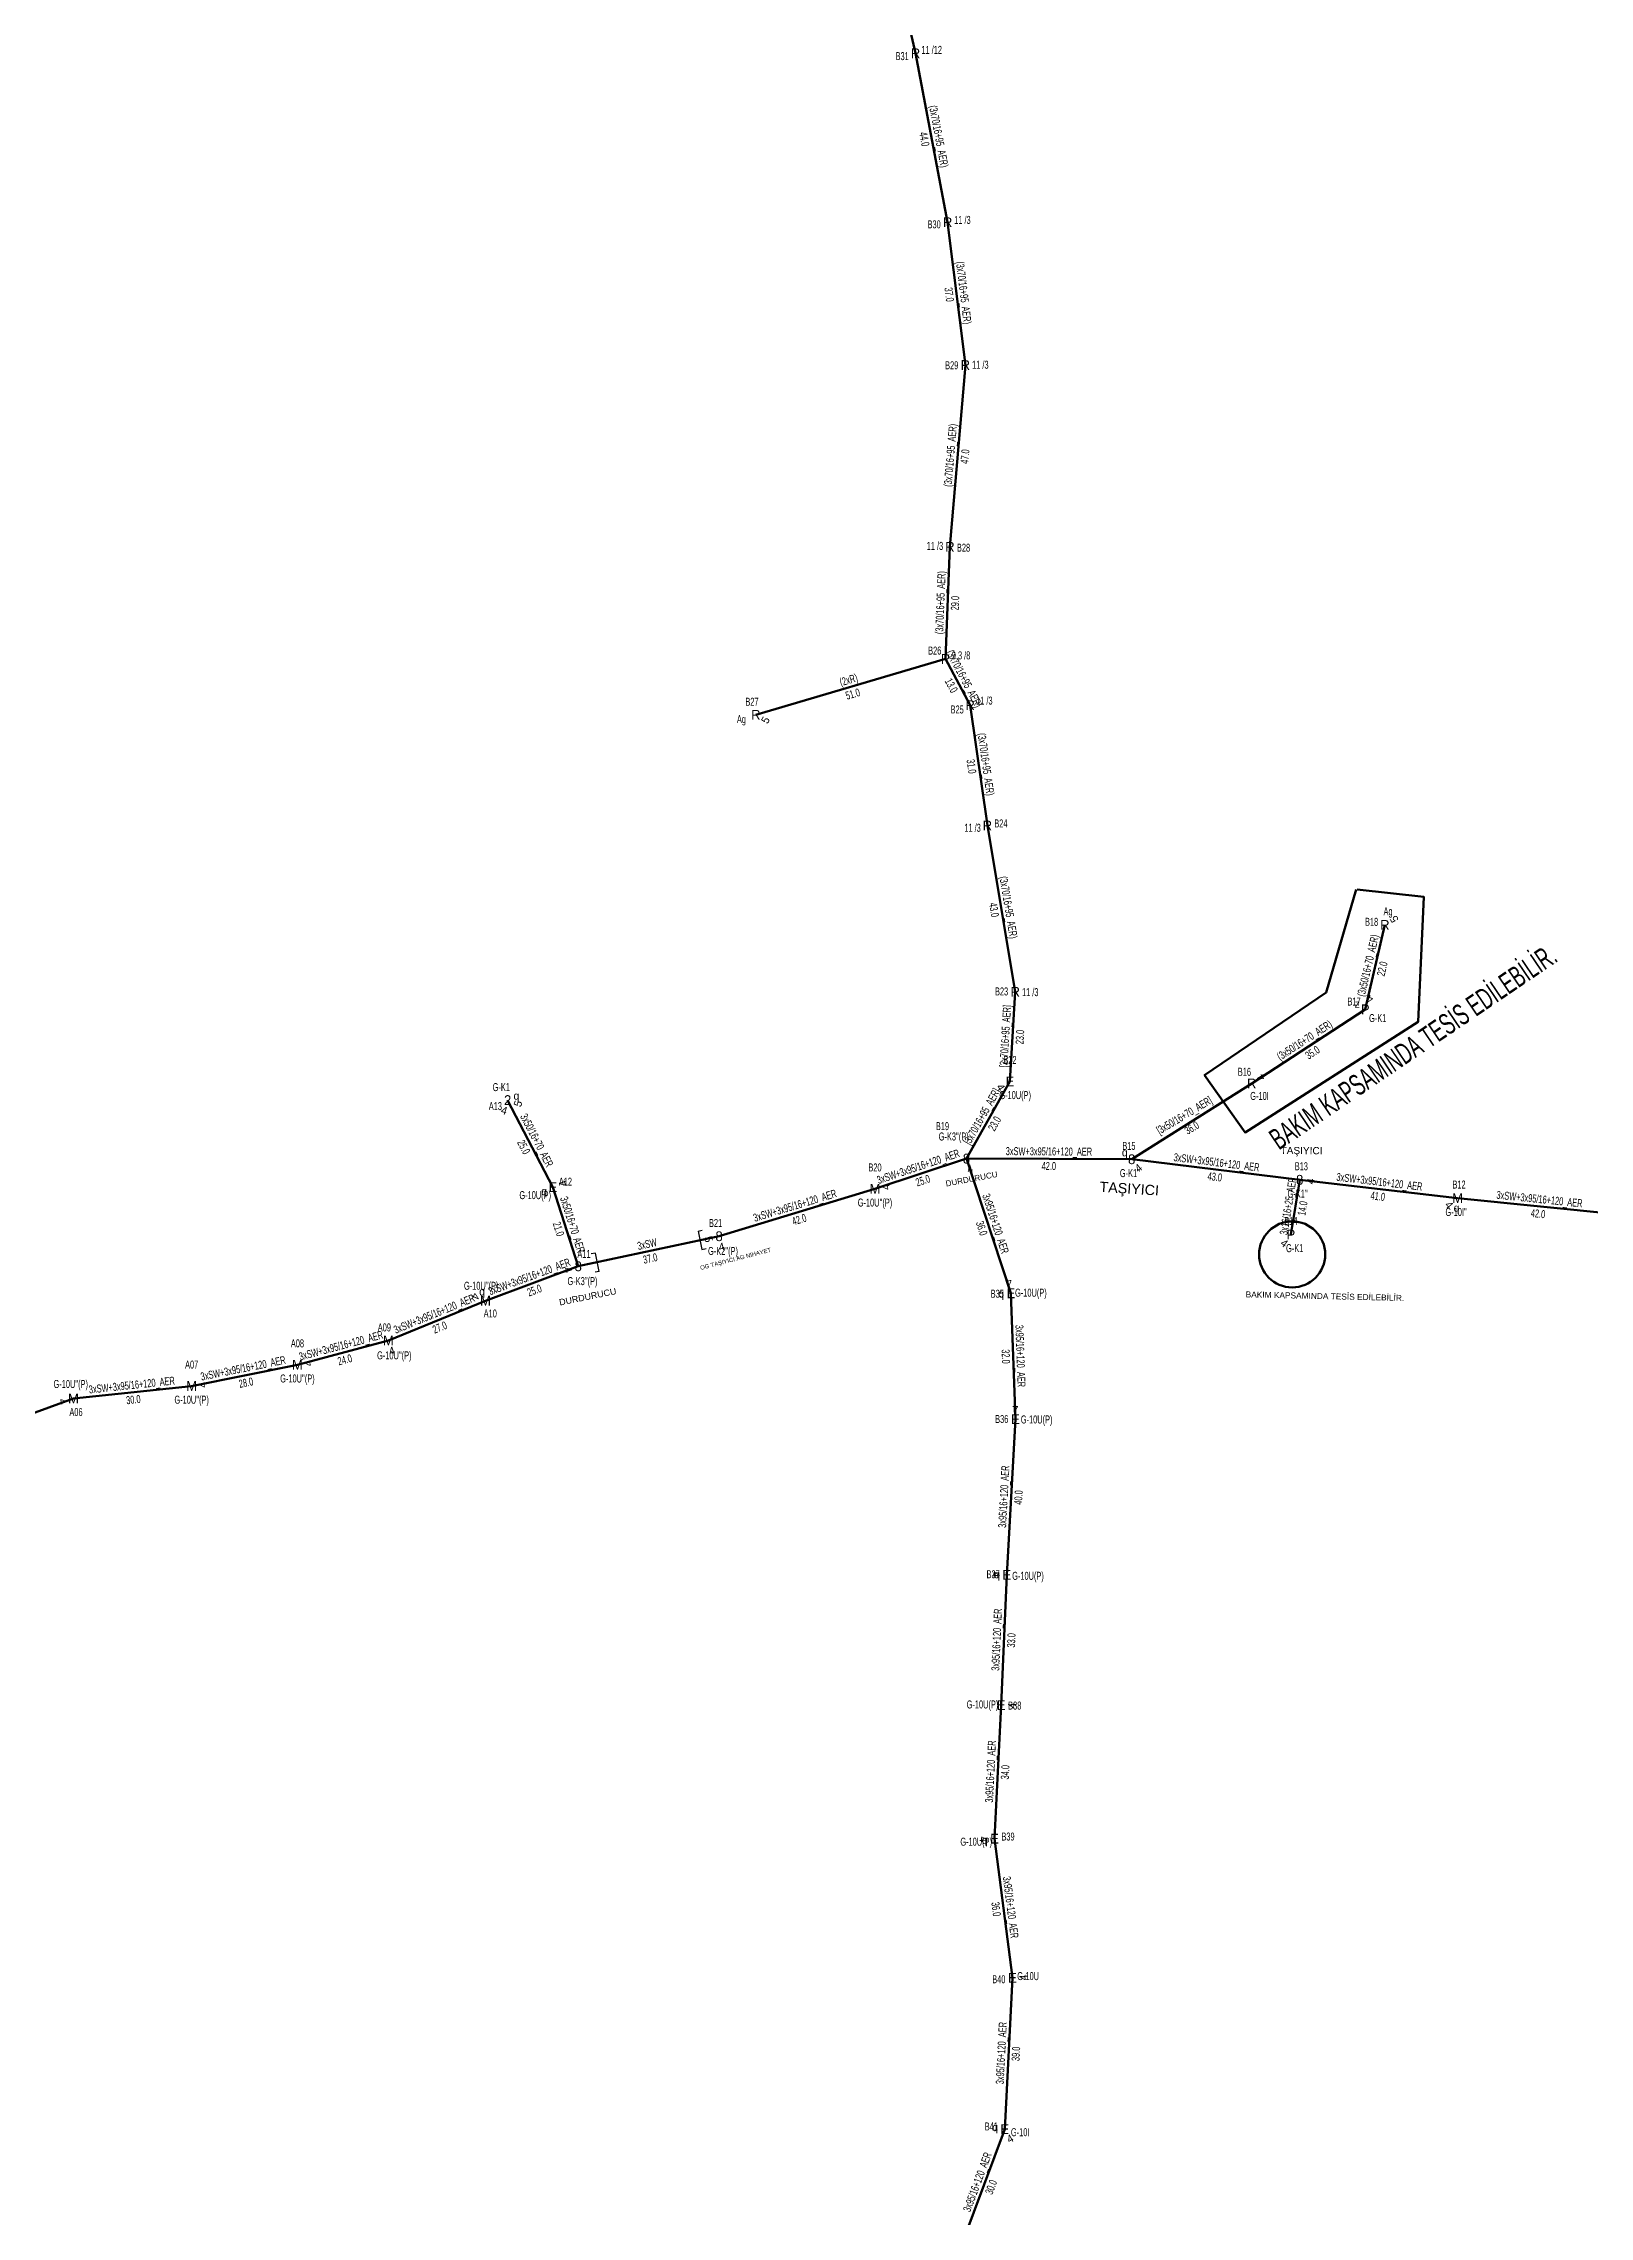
# Model space of a CAD drawing. Header units: millimetres. Extents: x 533048 to 542367, y 4141668 to 4149433.
# Drawn here: x 536215 to 536611, y 4143018 to 4143575 of the extents above; entities that cross this region are included whole.
import ezdxf
from ezdxf.enums import TextEntityAlignment as Align

# ---------------------------------------------------------------- set-up
doc = ezdxf.new("R2010")
doc.units = ezdxf.units.MM
for name, color, linetype, lineweight in [('DIREK_AG_MEVCUT', 120, 'Continuous', 25), ('DIREK_AG_YENI', 108, 'Continuous', 25), ('DIREK_OG_YENI', 10, 'Continuous', 25), ('HAT_AG_HAVAI_BYSK', 3, 'Continuous', 50), ('HAT_AG_HAVAI_MEVCUT', 126, 'Continuous', 50), ('HAT_AG_HAVAI_YENI', 3, 'Continuous', 50), ('HAT_OG_HAVAI_YENI', 1, 'Continuous', 70), ('KULLANICI', 1, 'Continuous', 25)]:
    doc.layers.add(name, color=color, linetype=linetype, lineweight=lineweight)
doc.layers.add('NIA_AG', color=5, linetype='Continuous')
doc.styles.add('Direk', font='B_CAD')
doc.styles.get("Standard").update_dxf_attribs({"font": 'Arial'})

# ---------------------------------------------------------------- blocks, each defined once
blk = doc.blocks.new('AG_NIA', base_point=(-64.4296, 129.8924))
at = {"layer": 'NIA_AG'}
for p, q in [((-64.429604, 132.292432), (-65.529604, 132.292432)), ((-64.429604, 127.492432), (-64.429604, 132.292432)), ((-64.429604, 127.492432), (-65.529604, 127.492432))]:
    blk.add_line(p, q, dxfattribs=at)

msp = doc.modelspace()

# ---------------------------------------------------------------- linework, layer by layer
at = {"color": 6, "lineweight": 53}
msp.add_circle((536534.975414, 4143264.974085), 8.454936, dxfattribs=at)
at = {"layer": 'HAT_AG_HAVAI_BYSK'}
for p, q in [((536464.037332, 4143332.270919), (536462.676569, 4143309.295879)), ((536451.537, 4143289.515), (536462.676569, 4143309.295879)), ((536524.604, 4143308.794), (536493.865, 4143289.352))]:
    msp.add_line(p, q, dxfattribs=at)
at = {"layer": 'HAT_AG_HAVAI_MEVCUT'}
for p, q in [((536438.491, 4143572.738), (536431.13441, 4143604.37382)), ((536446.719633, 4143529.445804), (536438.491, 4143572.738)), ((536451.260187, 4143492.860784), (536446.719633, 4143529.445804)), ((536447.299674, 4143446.280557), (536451.260187, 4143492.860784)), ((536447.299674, 4143446.280557), (536446.174177, 4143417.546945)), ((536446.174177, 4143417.546945), (536397.582926, 4143403.226352)), ((536452.488815, 4143405.698409), (536446.174177, 4143417.546945)), ((536456.897546, 4143374.871582), (536452.488815, 4143405.698409)), ((536464.037332, 4143332.270919), (536456.897546, 4143374.871582)), ((536553.692, 4143327.768), (536558.728837, 4143349.397121)), ((536524.604, 4143308.794), (536553.692, 4143327.768))]:
    msp.add_line(p, q, dxfattribs=at)
at = {"layer": 'HAT_AG_HAVAI_YENI'}
for p, q in [((536345.609077, 4143282.183986), (536334.00957, 4143304.508235)), ((536451.537, 4143289.515), (536462.934419, 4143255.008839)), ((536352.092837, 4143261.924185), (536345.609077, 4143282.183986)), ((536536.912, 4143284.086), (536534.648, 4143270.074)), ((536462.934419, 4143255.008839), (536464.072419, 4143222.747631)), ((536464.072419, 4143222.747631), (536461.867406, 4143182.85424)), ((536461.867406, 4143182.85424), (536460.411229, 4143149.490701)), ((536460.411229, 4143149.490701), (536458.723221, 4143115.272415)), ((536458.723221, 4143115.272415), (536463.311, 4143079.617)), ((536463.311, 4143079.617), (536461.336287, 4143040.838984)), ((536461.336287, 4143040.838984), (536450.816, 4143012.446))]:
    msp.add_line(p, q, dxfattribs=at)
at = {"layer": 'HAT_OG_HAVAI_YENI'}
for p, q in [((536451.537, 4143289.515), (536428.107318, 4143281.759541)), ((536493.865, 4143289.352), (536451.537, 4143289.515)), ((536536.912, 4143284.086), (536493.865, 4143289.352)), ((536388.171, 4143269.633), (536428.107318, 4143281.759541)), ((536577.35083, 4143279.392266), (536536.912, 4143284.086)), ((536618.965313, 4143275.188103), (536577.35083, 4143279.392266)), ((536388.171, 4143269.633), (536352.092837, 4143261.924185)), ((536352.092837, 4143261.924185), (536328.328, 4143253.117)), ((536328.328, 4143253.117), (536303.458246, 4143242.92125)), ((536303.458246, 4143242.92125), (536280.156976, 4143236.682766)), ((536280.156976, 4143236.682766), (536253.059847, 4143231.246761)), ((536222.78742, 4143228.031685), (536253.059847, 4143231.246761)), ((536222.78742, 4143228.031685), (536184.406, 4143214.133))]:
    msp.add_line(p, q, dxfattribs=at)
at = {"layer": 'KULLANICI', "color": 6, "lineweight": 53, "flags": 128}
msp.add_lwpolyline([(536551.667388, 4143358.502286), (536568.714121, 4143356.575264), (536567.231796, 4143324.557051), (536522.91029, 4143296.244651), (536512.534017, 4143310.919665), (536543.662835, 4143332.116907), (536551.370923, 4143358.502286)], dxfattribs=at)

# ---------------------------------------------------------------- block references
at = {"layer": 'NIA_AG'}
for p, rotation in [((536383.281372, 4143268.588234), 192.061014), ((536356.982465, 4143262.968951), 12.061014)]:
    msp.add_blockref('AG_NIA', p, dxfattribs=dict(at, rotation=rotation))

# ---------------------------------------------------------------- texts
at = {"layer": 'DIREK_AG_MEVCUT', "width": 0.53}
for s, p in [('B31', (536435.066552, 4143572.014706)), ('11 /12', (536442.637177, 4143573.613734)), ('11 /3', (536450.506564, 4143530.040065)), ('B30', (536443.261947, 4143528.903209)), ('B29', (536447.760841, 4143492.793139)), ('11 /3', (536455.096761, 4143492.934948)), ('11 /3', (536443.470337, 4143446.518226)), ('B28', (536450.792952, 4143446.063745)), ('B26', (536443.412797, 4143419.697475)), ('9,3 /8', (536450.15626, 4143418.459406)), ('11 /3', (536456.120476, 4143406.885217)), ('Ag', (536393.899177, 4143402.140695)), ('B27', (536396.593497, 4143406.583588)), ('B25', (536449.161955, 4143404.611208)), ('11 /3', (536453.109586, 4143374.283372)), ('B24', (536460.356096, 4143375.40864)), ('Ag', (536559.540907, 4143352.884302)), ('B18', (536555.320046, 4143350.190937)), ('B23', (536460.538341, 4143332.354959)), ('11 /3', (536467.873482, 4143332.17878)), ('B17', (536550.824841, 4143329.775336)), ('G-K1', (536556.88221, 4143325.534492)), ('B16', (536522.748889, 4143311.761923)), ('G-10I', (536526.615293, 4143305.576207)), ('B14', (536534.648, 4143273.574)), ('G-K1', (536535.617829, 4143266.574))]:
    msp.add_text(s, height=2.05, dxfattribs=at).set_placement(p, align=Align.MIDDLE_CENTER)
at = {"layer": 'DIREK_AG_MEVCUT', "style": 'Direk'}
for s, p in [('R', (536438.491, 4143572.738)), ('R', (536446.719633, 4143529.445804)), ('R', (536451.260187, 4143492.860784)), ('R', (536447.299674, 4143446.280557)), ('R', (536446.174177, 4143417.546945)), ('R', (536397.582926, 4143403.226352)), ('R', (536452.488815, 4143405.698409)), ('R', (536456.897546, 4143374.871582)), ('R', (536558.728837, 4143349.397121)), ('R', (536464.037332, 4143332.270919)), ('P', (536553.692, 4143327.768)), ('R', (536524.604, 4143308.794)), ('P', (536534.648, 4143270.074))]:
    msp.add_text(s, height=2.5, dxfattribs=at).set_placement(p, align=Align.MIDDLE_CENTER)
at = {"layer": 'DIREK_AG_MEVCUT', "color": 32, "style": 'Direk'}
for s, rotation, p in [('5', 421.421061, (536400.041771, 4143401.886919)), ('5', 481.890998, (536561.10619, 4143350.876375)), ('4', 515.947316, (536554.833214, 4143330.324879)), ('4', 482.561931, (536526.963869, 4143310.300991)), ('4', 322.743867, (536532.952938, 4143267.845376))]:
    msp.add_text(s, height=2, rotation=rotation, dxfattribs=at).set_placement(p, align=Align.MIDDLE_CENTER)
at = {"layer": 'DIREK_AG_MEVCUT', "color": 40, "style": 'Direk'}
msp.add_text('z', height=2, dxfattribs=at).set_placement((536551.644029, 4143329.201811), align=Align.MIDDLE_CENTER)
at = {"layer": 'DIREK_AG_YENI', "width": 0.53}
for s, p in [('B22', (536462.676569, 4143314.795879)), ('G-K1', (536332.379747, 4143307.842628)), ('A13', (536330.865104, 4143302.971247)), ('G-10U(P)', (536464.025494, 4143305.795879)), ('G-10U(P)', (536341.070431, 4143280.160942)), ('A12', (536348.805882, 4143283.608921)), ('B35', (536459.435994, 4143254.903837)), ('G-10U(P)', (536468.039837, 4143255.162072)), ('B36', (536460.572692, 4143222.791408)), ('G-10U(P)', (536469.517544, 4143222.683738)), ('B37', (536458.371258, 4143183.018389)), ('G-10U(P)', (536467.305668, 4143182.614737)), ('G-10U(P)', (536455.643722, 4143149.660786)), ('B38', (536463.909287, 4143149.374149)), ('G-10U(P)', (536454.032176, 4143114.487275)), ('B39', (536462.181318, 4143115.812382)), ('B40', (536459.831288, 4143079.240697)), ('G-10U', (536467.340227, 4143080.052729)), ('B41', (536457.903035, 4143041.519266)), ('G-10I', (536465.304478, 4143040.052707))]:
    msp.add_text(s, height=2.05, dxfattribs=at).set_placement(p, align=Align.MIDDLE_CENTER)
at = {"layer": 'DIREK_AG_YENI', "color": 32, "style": 'Direk'}
for s, rotation, p in [('4', 302.600701, (536460.31772, 4143307.787292)), ('4', 341.75252, (536333.132828, 4143301.849039)), ('5', 71.049, (536336.657801, 4143303.598909)), ('4', 470.885292, (536348.225106, 4143283.182181)), ('4', 189.9988, (536462.448262, 4143257.766311)), ('4', 540.673986, (536464.039482, 4143225.547437)), ('4', 267.074091, (536459.071056, 4143182.997164)), ('4', 447.633757, (536463.208841, 4143149.375098)), ('4', 273.025339, (536455.927123, 4143115.124638)), ('4', 451.62846, (536466.109869, 4143079.696571)), ('4', 389.230709, (536462.703604, 4143038.395535))]:
    msp.add_text(s, height=2, rotation=rotation, dxfattribs=at).set_placement(p, align=Align.MIDDLE_CENTER)
at = {"layer": 'DIREK_AG_YENI', "style": 'Direk'}
for s, p in [('E', (536462.676569, 4143309.295879)), ('2', (536334.00957, 4143304.508235)), ('E', (536345.609077, 4143282.183986)), ('E', (536462.934419, 4143255.008839)), ('E', (536464.072419, 4143222.747631)), ('E', (536461.867406, 4143182.85424)), ('E', (536460.411229, 4143149.490701)), ('E', (536458.723221, 4143115.272415)), ('E', (536463.311, 4143079.617)), ('E', (536461.336287, 4143040.838984))]:
    msp.add_text(s, height=2.5, dxfattribs=at).set_placement(p, align=Align.MIDDLE_CENTER)
at = {"layer": 'DIREK_AG_YENI', "color": 4, "style": 'Direk'}
for p in [(536336.255617, 4143305.606085), (536343.325645, 4143281.166176), (536460.435544, 4143254.933838), (536459.370157, 4143182.971489), (536456.253152, 4143114.886725), (536458.883964, 4143041.324899)]:
    msp.add_text('q', height=2, dxfattribs=at).set_placement(p, align=Align.MIDDLE_CENTER)
at = {"layer": 'DIREK_OG_YENI', "width": 0.53}
for s, p in [('B19', (536445.397496, 4143297.838644)), ("G-K3''(P)", (536448.265826, 4143295.190657)), ('B15', (536493.151765, 4143292.778557)), ('B20', (536428.107318, 4143287.259541)), ("G-K1''", (536493.417517, 4143285.806602)), ('B13', (536537.319125, 4143287.562241)), ("G-K1''", (536536.369566, 4143280.536779)), ('B12', (536577.724458, 4143282.872267)), ("G-10U''(P)", (536428.107318, 4143278.259541)), ("G-10I''", (536576.970004, 4143275.845218)), ('B21', (536387.271583, 4143273.015462)), ('A11', (536353.56205, 4143265.100884)), ("G-K2''(P)", (536389.17654, 4143265.851441)), ("G-10U''(P)", (536327.23446, 4143256.937118)), ("G-K3''(P)", (536353.174529, 4143258.134463)), ('A09', (536302.426713, 4143246.265789)), ('A10', (536329.555582, 4143249.839342)), ('A08', (536280.156976, 4143242.182766)), ('A07', (536253.059847, 4143236.746761)), ("G-10U''(P)", (536304.970446, 4143239.111583)), ("G-10U''(P)", (536222.0899, 4143231.77009)), ("G-10U''(P)", (536280.156976, 4143233.182766)), ('A06', (536223.429379, 4143224.591062)), ("G-10U''(P)", (536253.059847, 4143227.746761))]:
    msp.add_text(s, height=2.05, dxfattribs=at).set_placement(p, align=Align.MIDDLE_CENTER)
at = {"layer": 'DIREK_OG_YENI', "style": 'Direk'}
for s, p in [('8', (536451.537, 4143289.515)), ('8', (536493.865, 4143289.352)), ('8', (536536.912, 4143284.086)), ('M', (536428.107318, 4143281.759541)), ('M', (536577.35083, 4143279.392266)), ('8', (536388.171, 4143269.633)), ('8', (536352.092837, 4143261.924185)), ('M', (536328.328, 4143253.117)), ('M', (536303.458246, 4143242.92125)), ('M', (536280.156976, 4143236.682766)), ('M', (536253.059847, 4143231.246761)), ('M', (536222.78742, 4143228.031685))]:
    msp.add_text(s, height=2.5, dxfattribs=at).set_placement(p, align=Align.MIDDLE_CENTER)
at = {"layer": 'DIREK_OG_YENI', "color": 4, "style": 'Direk'}
for p in [(536492.097233, 4143291.119767), (536577.083953, 4143276.906552), (536327.451156, 4143255.458184)]:
    msp.add_text('q', height=2, dxfattribs=at).set_placement(p, align=Align.MIDDLE_CENTER)
at = {"layer": 'DIREK_OG_YENI', "color": 32, "style": 'Direk'}
for s, rotation, p in [('4', 378.29675, (536452.416028, 4143286.856559)), ('4', 397.916009, (536495.585616, 4143287.143045)), ('4', 459.157531, (536430.87163, 4143282.20516)), ('4', 442.344966, (536539.687047, 4143283.713016)), ('4', 308.625628, (536575.163354, 4143277.644425)), ('5', 285.890741, (536385.478, 4143268.866349)), ('4', 373.475871, (536388.8235, 4143266.910089)), ('4', 289.040422, (536349.446028, 4143261.010727)), ('4', 246.412201, (536325.761946, 4143254.237431)), ('4', 378.319176, (536304.338315, 4143240.263153)), ('4', 457.494183, (536282.933059, 4143237.047957)), ('4', 455.671819, (536255.846139, 4143231.523486)), ('4', 285.237594, (536220.085856, 4143227.295783))]:
    msp.add_text(s, height=2, rotation=rotation, dxfattribs=at).set_placement(p, align=Align.MIDDLE_CENTER)
at = {"layer": 'HAT_AG_HAVAI_BYSK', "lineweight": 30, "width": 0.53}
for s, rotation, p in [('[3x70/16+95_AER]', 446.61045, (536462.508437, 4143320.833654, 268231.338284)), ('[3x70/16+95_AER]', 60.614037, (536456.36615, 4143299.822526, 268231.338284)), ('[3x50/16+70_AER]', 390.898912, (536507.849004, 4143299.757363, 268245.9835))]:
    msp.add_text(s, height=2.05, rotation=rotation, dxfattribs=at).set_placement(p, align=Align.CENTER)
for s, rotation, p in [('23.0', 446.61045, (536464.205463, 4143320.733143, 268231.338284)), ('23.0', 60.614037, (536457.847418, 4143298.988353, 268231.338284)), ('36.0', 390.898912, (536508.721996, 4143298.298637, 268245.9835))]:
    msp.add_text(s, height=2.05, rotation=rotation, dxfattribs=at).set_placement(p, align=Align.TOP_CENTER)
at = {"layer": 'HAT_AG_HAVAI_MEVCUT', "lineweight": 30, "width": 0.53}
for s, rotation, p in [('(3x70/16+95_AER)', 280.761947, (536443.440366, 4143551.250622, 268219.2455)), ('(3x70/16+95_AER)', 277.074783, (536449.833438, 4143511.257984, 268223.359816)), ('(3x70/16+95_AER)', 85.140079, (536448.432986, 4143469.642682, 268225.630094)), ('(3x70/16+95_AER)', 447.756868, (536445.887577, 4143431.94702, 268223.087088)), ('(2xR)', 376.42106, (536421.638261, 4143411.201977, 268198.791463)), ('(3x70/16+95_AER)', 298.055237, (536450.081616, 4143412.022451, 268223.087088)), ('(3x70/16+95_AER)', 278.139025, (536455.534619, 4143390.405335, 268226.244407)), ('(3x70/16+95_AER)', 279.514234, (536461.305747, 4143353.711749, 268228.448773)), ('(3x50/16+70_AER)', 76.890997, (536555.382569, 4143338.775344, 268279.364419)), ('(3x50/16+70_AER)', 33.116269, (536538.683611, 4143318.992929, 268276.846))]:
    msp.add_text(s, height=2.05, rotation=rotation, dxfattribs=at).set_placement(p, align=Align.CENTER)
for s, rotation, p in [('44.0', 280.761947, (536441.770267, 4143550.933182, 268219.2455)), ('37.0', 277.074783, (536448.146382, 4143511.048604, 268223.359816)), ('47.0', 85.140079, (536450.126875, 4143469.498658, 268225.630094)), ('29.0', 447.756868, (536447.586274, 4143431.880482, 268223.087088)), ('51.0', 376.42106, (536422.118841, 4143409.57132, 268198.791463)), ('13.0', 298.055237, (536448.581375, 4143411.222903, 268223.087088)), ('31.0', 278.139025, (536453.851742, 4143390.164656, 268226.244407)), ('43.0', 279.514234, (536459.629131, 4143353.430752, 268228.448773)), ('22.0', 76.890997, (536557.038268, 4143338.389777, 268279.364419)), ('35.0', 33.116269, (536539.612389, 4143317.569071, 268276.846))]:
    msp.add_text(s, height=2.05, rotation=rotation, dxfattribs=at).set_placement(p, align=Align.TOP_CENTER)
at = {"layer": 'HAT_AG_HAVAI_YENI', "lineweight": 30, "width": 0.53}
for s, rotation, p in [('3x50/16+70_AER', 297.456039, (536340.563584, 4143293.738019, 268167.004785)), ('3x16/16+25_AER', 440.82237, (536534.941249, 4143277.215249)), ('3x50/16+70_AER', 287.746269, (536349.66051, 4143272.313168, 268172.804539)), ('3x95/16+120_AER', 288.278739, (536458.04276, 4143272.528394, 268231.467209)), ('3x95/16+120_AER', 272.020246, (536464.35289, 4143238.908199, 268232.036209)), ('3x95/16+120_AER', 446.836331, (536462.121208, 4143202.847845, 268230.933703)), ('3x95/16+120_AER', 447.500867, (536460.290126, 4143166.209534, 268230.205614)), ('3x95/16+120_AER', 447.175856, (536458.718257, 4143132.423438, 268229.361611)), ('3x95/16+120_AER', 277.331957, (536461.86016, 4143097.553183, 268231.6555)), ('3x95/16+120_AER', 447.084815, (536461.474743, 4143060.271221, 268230.668144)), ('3x95/16+120_AER', 429.669114, (536455.279097, 4143026.937817, 268225.408))]:
    msp.add_text(s, height=2.05, rotation=rotation, dxfattribs=at).set_placement(p, align=Align.CENTER)
for s, rotation, p in [('25.0', 297.456039, (536339.055064, 4143292.954203, 268167.004785)), ('14.0', 440.82237, (536536.619486, 4143276.944107)), ('21.0', 287.746269, (536348.041404, 4143271.795004, 268172.804539)), ('36.0', 288.278739, (536456.428538, 4143271.995206, 268231.467209)), ('32.0', 272.020246, (536462.653947, 4143238.84827, 268232.036209)), ('40.0', 446.836331, (536463.818617, 4143202.754025, 268230.933703)), ('33.0', 447.500867, (536461.988509, 4143166.135407, 268230.205614)), ('34.0', 447.175856, (536460.416192, 4143132.339678, 268229.361611)), ('36.0', 277.331957, (536460.174061, 4143097.336233, 268231.6555)), ('39.0', 447.084815, (536463.172544, 4143060.184763, 268230.668144)), ('30.0', 429.669114, (536456.87319, 4143026.347167, 268225.408))]:
    msp.add_text(s, height=2.05, rotation=rotation, dxfattribs=at).set_placement(p, align=Align.TOP_CENTER)
at = {"layer": 'HAT_OG_HAVAI_YENI', "lineweight": 30, "width": 0.53}
for s, rotation, p in [('3xSW+3x95/16+120_AER', 18.638472, (536439.506003, 4143286.501192)), ('3xSW+3x95/16+120_AER', 359.621796, (536472.662252, 4143290.341983, 268225.724)), ('3xSW+3x95/16+120_AER', 353.02524, (536515.492007, 4143287.562583, 268246.932642)), ('3xSW+3x95/16+120_AER', 353.379619, (536557.22956, 4143282.583336, 268268.456148)), ('3xSW+3x95/16+120_AER', 16.890753, (536407.892193, 4143276.509602)), ('3xSW+3x95/16+120_AER', 354.231184, (536598.243509, 4143278.13588, 268288.675415)), ('3xSW', 372.061014, (536369.954308, 4143266.609829, 268176.046418)), ('3xSW+3x95/16+120_AER', 380.334572, (536339.915042, 4143258.31762, 268164.164)), ('3xSW+3x95/16+120_AER', 382.291954, (536315.570696, 4143248.805599, 268151.729123)), ('3xSW+3x95/16+120_AER', 374.988363, (536291.587782, 4143240.62309, 268140.078488)), ('3xSW+3x95/16+120_AER', 371.343636, (536266.441222, 4143234.798159)), ('3xSW+3x95/16+120_AER', 6.062359, (536237.833864, 4143230.48447, 268126.529923))]:
    msp.add_text(s, height=2.05, rotation=rotation, dxfattribs=at).set_placement(p, align=Align.CENTER)
for s, rotation, p in [('25.0', 18.638472, (536440.049315, 4143284.89035)), ('42.0', 359.621796, (536472.651031, 4143288.64202, 268225.724)), ('43.0', 353.02524, (536515.285572, 4143285.875163, 268246.932642)), ('41.0', 353.379619, (536557.033566, 4143280.894672, 268268.456148)), ('42.0', 16.890753, (536408.386125, 4143274.882939)), ('42.0', 354.231184, (536598.072634, 4143276.444489, 268288.675415)), ('37.0', 372.061014, (536370.309528, 4143264.947356, 268176.046418)), ('25.0', 380.334572, (536340.505795, 4143256.723565, 268164.164)), ('27.0', 382.291954, (536316.21555, 4143247.232652, 268151.729123)), ('24.0', 374.988363, (536292.027441, 4143238.980926, 268140.078488)), ('28.0', 371.343636, (536266.7756, 4143233.131368)), ('30.0', 6.062359, (536238.013402, 4143228.793977, 268126.529923))]:
    msp.add_text(s, height=2.05, rotation=rotation, dxfattribs=at).set_placement(p, align=Align.TOP_CENTER)
at = {"layer": 'KULLANICI', "color": 6, "lineweight": 53, "width": 0.6}
msp.add_text('BAKIM KAPSAMINDA TESİS EDİLEBİLİR.', height=5.4282, rotation=34.1436, dxfattribs=at).set_placement((536564.415418, 4143320.406493), align=Align.TOP_CENTER)
at = {"layer": 'KULLANICI'}
for s, height, rotation, p in [('TAŞIYICI', 1.844096, 359.6569, (536537.372976, 4143291.580295)), ('DURDURUCU', 1.485872, 10.6764, (536452.84759, 4143284.330356)), ('TAŞIYICI', 2.62, 356.3177, (536493.247941, 4143281.839405)), ('OG TAŞIYICI AG NIHAYET', 1.0837, 14.5272, (536392.393675, 4143263.847885)), ('DURDURUCU', 1.6412, 11.482018, (536354.521289, 4143254.145191))]:
    msp.add_text(s, height=height, rotation=rotation, dxfattribs=at).set_placement(p, align=Align.MIDDLE_CENTER)
at = {"layer": 'KULLANICI', "color": 6, "lineweight": 90}
msp.add_text('BAKIM KAPSAMINDA TESİS EDİLEBİLİR.', height=1.525782, rotation=358.71181728, dxfattribs=at).set_placement((536543.373503, 4143254.270252), align=Align.MIDDLE_CENTER)

doc.saveas('drawing.dxf')
